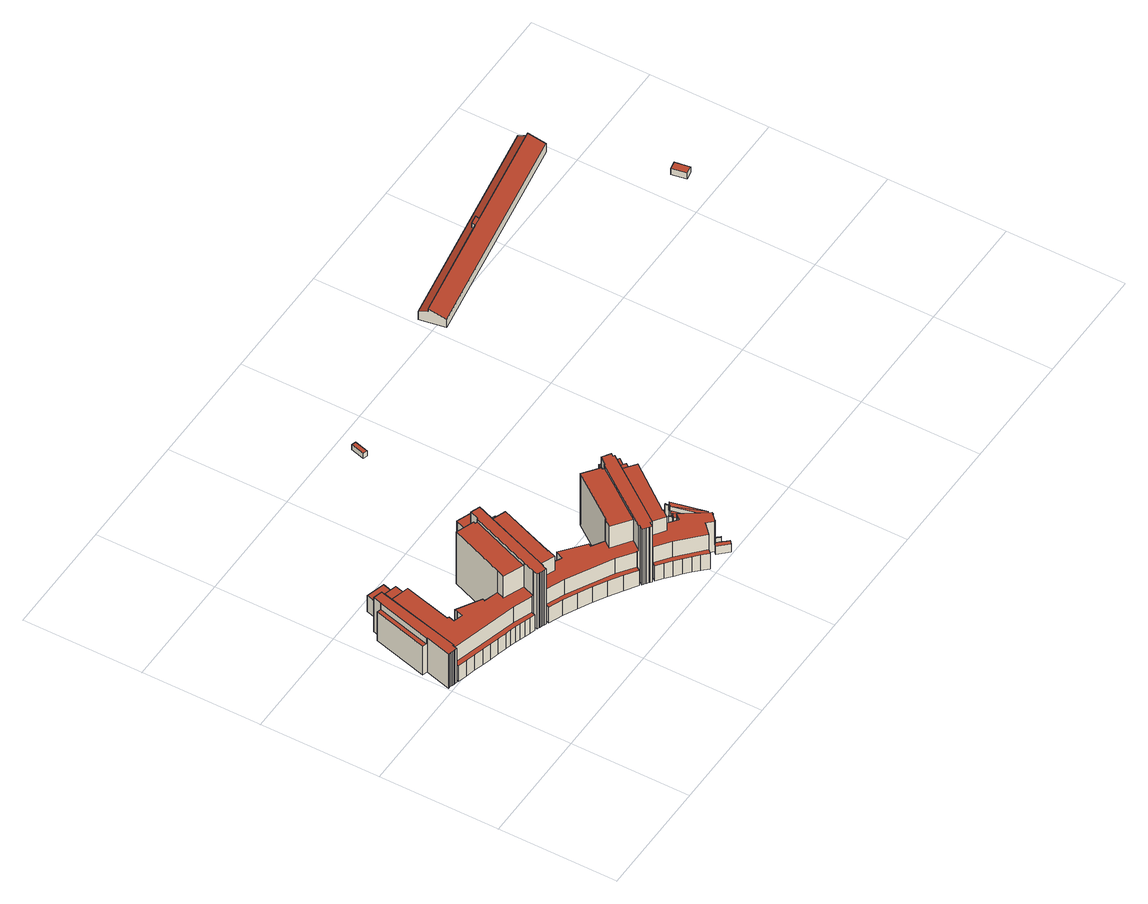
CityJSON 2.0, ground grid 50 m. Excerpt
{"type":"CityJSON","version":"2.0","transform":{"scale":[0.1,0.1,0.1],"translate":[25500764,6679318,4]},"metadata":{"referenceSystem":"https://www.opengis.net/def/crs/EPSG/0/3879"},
"CityObjects":{
"building1":{"type":"Building","attributes":{"Integrate_LoD[1].overlap_filter":89,"Integrate_LoD[1].overlap_file_to_DB":100,"Integrate_LoD[1].overlap_DB_to_file":100,"Integrate_LoD[1].area_diff_filter":10,"Integrate_LoD[1].area_diff":0,"Integrate_LoD[1].matching_mode":1,"Integrate_LoD[1].integration_date":"2016-10-28","Integrate_LoD[1].integrating_person":"vcdb_user","GroundLevel":4.09,"HighestRoof":19.83,"LowestRoof":19.83,"BREC_RoofNames":"flat","BREC_BuildingHeightNN":19.83,"KG_KRAKENN":16430,"REPAIRED":"no","TILA_KOODI":2,"CODE":"111","C_KAYTTARK":"532","Kerrosala":14000,"Rakennuksen_tila":"voimassa","Kayttotarkoitus":"Muu käyttötarkoitus","Kerroksia":6,"Rakennustunnus_(VTJ-PRT)":"103127001E","Katuosoite":"Viikinkaari 9","Valmistunut":"1995-12-31","Rakennusaine":"Betoni tai kevytbetoni","Tilavuus":59536,"Kokonaisala":16260,"Rakennustunnus_(RATU)":16430,"roofType":"1000","measuredHeight":15.73},"address":[{"country":"Finland","locality":"Helsinki"},{"country":"Finland","locality":"Helsinki"}],"geometry":[{"type":"Solid","lod":"2","boundaries":[[[[0,1,2,3]],[[4,5,6,7]],[[5,8,9,6]],[[8,10,11,9]],[[0,12,13,1]],[[14,3,2,15]],[[16,17,18,19]],[[20,21,22,23]],[[24,25,26,27,28,29]],[[30,31,32,33]],[[34,35,36,37]],[[38,36,35,39]],[[40,41,42,43]],[[44,45,46,47]],[[48,49,50,51]],[[52,53,54,55]],[[56,57,58,59]],[[60,61,62,63]],[[13,12,64,65,66,67]],[[68,69,70,71,72,73]],[[74,75,76,77]],[[72,44,47,73]],[[21,71,70,22]],[[78,79,80,81,82]],[[81,83,84,82]],[[83,85,86,84]],[[87,88,89,90,91,92]],[[93,94,95,96]],[[93,14,15,94]],[[97,96,95,98]],[[99,100,101,102]],[[100,103,104,101]],[[103,105,106,104]],[[105,107,108,106]],[[109,110,111,112]],[[113,114,115,116]],[[114,99,102,115]],[[117,118,119,120]],[[118,109,112,119]],[[121,122,123,124,125,126]],[[127,117,120,128]],[[129,130,131,132]],[[130,127,128,131]],[[133,134,135,136]],[[137,138,139,140,141,142]],[[143,144,145,146]],[[108,107,147,148]],[[142,141,56,59]],[[140,139,20,23,149,150]],[[151,152,153,154]],[[155,156,157,158,97,98]],[[45,138,137,46]],[[159,160,161,162]],[[148,147,150,149,156,155]],[[157,163,164,158]],[[61,165,166,62]],[[167,168,169,170,171,172]],[[111,110,166,165,168,167]],[[50,173,174,51]],[[175,176,177,178]],[[55,179,180,181]],[[182,183,60,63,129,132]],[[184,185,186,187]],[[163,188,189,164]],[[172,171,113,116]],[[123,190,191,192,124]],[[173,122,121,174]],[[183,182,193,194]],[[195,196,197,198]],[[196,199,200,197]],[[201,202,195,198,203,204]],[[205,206,207,208]],[[209,210,211,212]],[[10,213,214,11]],[[213,205,208,214]],[[215,216,217,218]],[[219,220,221,222,223,224]],[[191,225,226,192]],[[227,215,218,228]],[[190,229,176,191]],[[230,231,232,233]],[[234,235,236,237,238,239]],[[236,240,241,237]],[[238,242,243,239]],[[243,242,241,240,244,245]],[[246,247,248,249]],[[250,251,252,253]],[[254,255,256,257,258,259]],[[89,257,256,90]],[[91,255,254,92]],[[260,261,262,263]],[[264,265,200,199,194,193]],[[258,202,201,259]],[[266,267,268,269]],[[270,271,272,273,274,235,234,275]],[[245,244,276,277,231,230,88,87]],[[278,267,279,280,281,282,283,284]],[[285,286,287,288,289,290]],[[37,291,292,34]],[[293,227,228,294]],[[179,295,296,180]],[[297,298,299,300]],[[170,169,18,17,40,43,288,287]],[[290,289,301,302,303,304,305,306]],[[307,297,300,308]],[[309,310,311,312]],[[313,314,315,316]],[[317,318,319,320]],[[320,321,322,317]],[[323,322,321,324]],[[325,326,327,328]],[[284,283,74,77,329,330]],[[329,331,332,330]],[[332,331,76,75,270,275]],[[333,334,335,336]],[[337,338,339,340,341,342]],[[341,343,344,342]],[[345,340,339,346]],[[347,348,349,350]],[[344,343,345,346,266,269,347,350]],[[349,348,268,267,278]],[[351,303,302,352]],[[353,261,260,354,355,356]],[[144,143,187,186]],[[277,357,232,231]],[[358,359,360,361,248,247]],[[203,198,197,200,265,362]],[[347,269,268,348]],[[91,90,256,255]],[[238,237,241,242]],[[267,266,346,339,338,363,279]],[[329,77,76,331]],[[224,223,233,232,357,364,292,291]],[[39,365,366,367,368,319,318,38]],[[324,369,370,371,372,363,338,337,323]],[[373,305,304,374]],[[134,133,146,145]],[[272,366,273]],[[367,366,272]],[[280,371,370,281]],[[372,371,280]],[[69,68,86,85,161,160]],[[79,152,151,375,80]],[[85,83,81,80,375,162,161]],[[315,334,333,316]],[[199,196,195,202,258,257,89,88,230,233,223,222,19,18,169,168,165,61,60,183,194]],[[185,184,125,124,192,226]],[[376,301,289,288,43,42]],[[377,378,379,181,180,296,358,247,246,380,381,382,326,325,383,384,385,386,387]],[[159,28,27,178,177,388,66,65,188,163,157,156,149,23,22,70,69,160]],[[221,220,41,40,17,16]],[[26,25,225,191,176,175]],[[389,383,325,328,390,381,380,391]],[[152,79,78,153]],[[139,138,45,44,72,71,21,20]],[[54,216,215,227,293,295,179,55]],[[252,251,262,261,353,384,383,389]],[[373,374,351,352,376,42,41,220,219,392]],[[221,16,19,222]],[[393,298,297,307,314,313,310,309,394,395,396,397,398,399,400,401,402]],[[14,93,96,97,158,164,189,64,12,0,3]],[[251,250,263,262]],[[390,328,327,403]],[[118,117,127,130,129,63,62,166,110,109]],[[404,405,406,407,408,409,410,210,209,411,412,413,414,415,416,417,418,419]],[[291,37,36,38,318,317,322,323,337,342,344,350,349,278,284,330,332,275,234,239,243,245,87,92,254,259,201,204,420,264,193,182,132,131,128,120,119,112,111,167,172,116,115,102,101,104,106,108,148,155,98,95,94,15,2,1,13,67,421,7,6,9,11,214,208,207,422,423,212,211,424,425,426,427,428,429,430,431,432,433,434,435,436,437,438,439,440,441,442,312,311,336,335,308,300,299,443,444,253,252,389,391,445,446,447,33,32,360,359,294,228,218,217,48,51,174,121,126,136,135,24,29,154,153,78,82,84,86,68,73,47,46,137,142,59,58,285,290,306,392,219,224]],[[448,449,450,249,248,361,31,30]],[[292,364,276,244,240,236,235,274,365,39,35,34]],[[345,343,341,340]],[[319,368,271,270,75,74,283,282,369,324,321,320]],[[162,375,151,154,29,28,159]],[[134,145,144,186,185,226,225,25,24,135]],[[26,175,178,27]],[[355,402,401,414,413,386,385,356]],[[298,393,443,299]],[[400,399,437,436]],[[311,310,313,316,333,336]],[[335,334,315,314,307,308]],[[385,384,353,356]],[[443,393,402,355,354,444]],[[418,432,431,419]],[[399,398,438,437]],[[398,397,439,438]],[[397,396,440,439]],[[396,395,441,440]],[[395,394,442,441]],[[394,309,312,442]],[[418,417,433,432]],[[417,416,434,433]],[[408,407,427,426]],[[407,406,428,427]],[[406,405,429,428]],[[405,404,430,429]],[[404,419,431,430]],[[210,410,424,211]],[[410,409,425,424]],[[408,426,425,409]],[[444,354,260,263,250,253]],[[416,415,435,434]],[[305,373,392,306]],[[359,358,296,295,293,294]],[[326,382,403,327]],[[372,280,279,363]],[[435,415,414,401,400,436]],[[377,387,412,411]],[[422,451,452,379,378,423]],[[386,413,412,387]],[[170,287,286,57,56,141,140,150,147,107,105,103,100,99,114,113,171]],[[453,229,190,123,122,173,50,49,53,52,452,451,206,205,213,10,8,5,4,454]],[[303,351,374,304]],[[33,447,448,30]],[[449,448,447,446]],[[450,449,446,445]],[[360,32,31,361]],[[367,272,271,368]],[[281,370,369,282]],[[391,380,246,249,450,445]],[[382,381,390,403]],[[362,265,264,420]],[[217,216,54,53,49,48]],[[203,362,420,204]],[[207,206,451,422]],[[452,52,55,181,379]],[[273,366,365,274]],[[423,378,377,411,209,212]],[[67,66,388,453,454,421]],[[188,65,64,189]],[[57,286,285,58]],[[301,376,352,302]],[[421,454,4,7]],[[176,229,453,388,177]],[[126,125,184,187,143,146,133,136]],[[357,277,276,364]]]],"semantics":{"surfaces":[{"type":"WallSurface"},{"type":"RoofSurface","Area":46.57,"RoofPitch":90,"ZMax":12.05,"ZMaxASL":16.14,"ZMin":12.05,"ZMinASL":16.14,"RoofOrientation":-1},{"type":"RoofSurface","Area":10.38,"RoofPitch":90,"ZMax":4.26,"ZMaxASL":8.35,"ZMin":4.26,"ZMinASL":8.35,"RoofOrientation":-1},{"type":"RoofSurface","Area":0.6,"RoofPitch":90,"ZMax":3.22,"ZMaxASL":7.31,"ZMin":3.22,"ZMinASL":7.31,"RoofOrientation":-1},{"type":"RoofSurface","Area":52.23,"RoofPitch":90,"ZMax":8.45,"ZMaxASL":12.54,"ZMin":8.45,"ZMinASL":12.54,"RoofOrientation":-1},{"type":"RoofSurface","Area":17.84,"RoofPitch":77.58,"ZMax":1.94,"ZMaxASL":6.04,"ZMin":1.33,"ZMinASL":5.43,"RoofOrientation":42.44},{"type":"RoofSurface","Area":43.4,"RoofPitch":90,"ZMax":14.64,"ZMaxASL":18.73,"ZMin":14.64,"ZMinASL":18.73,"RoofOrientation":-1},{"type":"RoofSurface","Area":224.46,"RoofPitch":90,"ZMax":15.7,"ZMaxASL":19.79,"ZMin":15.7,"ZMinASL":19.79,"RoofOrientation":-1},{"type":"RoofSurface","Area":225.27,"RoofPitch":90,"ZMax":22.94,"ZMaxASL":27.03,"ZMin":22.94,"ZMinASL":27.03,"RoofOrientation":-1},{"type":"RoofSurface","Area":256.47,"RoofPitch":90,"ZMax":26.73,"ZMaxASL":30.83,"ZMin":26.73,"ZMinASL":30.83,"RoofOrientation":-1},{"type":"RoofSurface","Area":173.31,"RoofPitch":90,"ZMax":17.51,"ZMaxASL":21.6,"ZMin":17.51,"ZMinASL":21.6,"RoofOrientation":-1},{"type":"RoofSurface","Area":71.08,"RoofPitch":90,"ZMax":7.89,"ZMaxASL":11.98,"ZMin":7.89,"ZMinASL":11.98,"RoofOrientation":-1},{"type":"GroundSurface"},{"type":"RoofSurface","Area":25.81,"RoofPitch":90,"ZMax":2.17,"ZMaxASL":6.26,"ZMin":2.17,"ZMinASL":6.26,"RoofOrientation":-1},{"type":"RoofSurface","Area":40.89,"RoofPitch":90,"ZMax":5.84,"ZMaxASL":9.93,"ZMin":5.84,"ZMinASL":9.93,"RoofOrientation":-1},{"type":"RoofSurface","Area":197.21,"RoofPitch":90,"ZMax":28.62,"ZMaxASL":32.71,"ZMin":28.62,"ZMinASL":32.71,"RoofOrientation":-1}],"values":[[0,0,0,0,0,0,0,0,0,0,0,0,0,0,0,0,0,0,0,0,0,0,0,0,0,0,0,0,0,0,0,0,0,0,0,0,0,0,0,0,0,0,0,0,0,0,0,0,0,0,0,0,0,0,0,0,0,0,0,0,0,0,0,0,0,0,0,0,0,0,0,0,0,0,0,0,0,0,0,0,0,0,0,0,0,0,0,0,0,0,0,0,0,0,0,0,0,0,0,0,0,0,0,0,0,0,0,0,0,0,0,0,0,0,0,0,0,0,0,0,0,1,1,1,1,0,2,3,3,3,3,3,0,0,0,4,4,4,4,4,4,0,5,5,6,7,7,7,7,7,8,8,0,0,9,9,0,0,0,10,11,11,11,11,11,12,13,14,14,14,0,0,0,0,0,0,0,0,0,0,0,0,0,0,0,0,0,0,0,0,0,0,0,0,0,0,0,0,0,0,0,0,0,0,0,0,0,15,15,0,0,0,0,0,0,0,0,0,0,0,0,0,0,0,0,0,0,0,0,0,0,0,0]]}}]},
"building2":{"type":"Building","attributes":{"GroundLevel":9.09,"HighestRoof":11.65,"Integrate_LoD[1].overlap_filter":89,"Integrate_LoD[1].overlap_file_to_DB":100,"Integrate_LoD[1].overlap_DB_to_file":100,"Integrate_LoD[1].area_diff_filter":10,"Integrate_LoD[1].area_diff":0,"Integrate_LoD[1].matching_mode":1,"Integrate_LoD[1].integration_date":"2016-10-28","Integrate_LoD[1].integrating_person":"vcdb_user","LowestRoof":11.65,"BREC_RoofNames":"flat","BREC_BuildingHeightNN":11.65,"REPAIRED":"no","CODE":"210","roofType":"1000","measuredHeight":2.56},"address":[{"country":"Finland","locality":"Helsinki"},{"country":"Finland","locality":"Helsinki"}],"geometry":[{"type":"Solid","lod":"2","boundaries":[[[[455,456,457,458]],[[458,457,459,460]],[[460,459,461,462]],[[462,461,456,455]],[[460,462,455,458]],[[461,459,457,456]]]],"semantics":{"surfaces":[{"type":"WallSurface"},{"type":"RoofSurface","Area":11.47,"RoofPitch":90,"ZMax":2.56,"ZMaxASL":11.65,"ZMin":2.56,"ZMinASL":11.65,"RoofOrientation":-1},{"type":"GroundSurface"}],"values":[[0,0,0,0,1,2]]}}]},
"building3":{"type":"Building","attributes":{"Integrate_LoD[1].overlap_filter":89,"Integrate_LoD[1].overlap_file_to_DB":100,"Integrate_LoD[1].overlap_DB_to_file":100,"Integrate_LoD[1].area_diff_filter":10,"Integrate_LoD[1].area_diff":0,"Integrate_LoD[1].matching_mode":1,"Integrate_LoD[1].integration_date":"2016-10-28","Integrate_LoD[1].integrating_person":"vcdb_user","GroundLevel":8.3,"HighestRoof":13.38,"LowestRoof":13.38,"BREC_RoofNames":"flat","BREC_BuildingHeightNN":13.38,"KG_KRAKENN":16436,"REPAIRED":"no","TILA_KOODI":2,"CODE":"111","C_KAYTTARK":"532","Kerrosala":4048,"Rakennuksen_tila":"voimassa","Kayttotarkoitus":"Muu käyttötarkoitus","Kerroksia":1,"Rakennustunnus_(VTJ-PRT)":"103127014V","Katuosoite":"Latokartanonkaari 7","Valmistunut":"1969-12-31","Rakennusaine":"Tiili","Tilavuus":15725,"Kokonaisala":4048,"Rakennustunnus_(RATU)":16436,"roofType":"1000","measuredHeight":5.08},"address":[{"country":"Finland","locality":"Helsinki"},{"country":"Finland","locality":"Helsinki"}],"geometry":[{"type":"Solid","lod":"2","boundaries":[[[[463,464,465,466,467,468]],[[469,470,471,472]],[[473,466,465,474]],[[475,469,472,476]],[[464,463,477,478]],[[479,473,474,480]],[[473,479,470,469]],[[467,466,473,469,475,481]],[[476,472,471,480,474,465,464,478]],[[470,479,480,471]],[[482,481,475,476,478,477]],[[463,468,482,477]],[[467,481,482,468]]]],"semantics":{"surfaces":[{"type":"WallSurface"},{"type":"RoofSurface","Area":5.9,"RoofPitch":66.07,"ZMax":7.54,"ZMaxASL":15.84,"ZMin":6.89,"ZMinASL":15.19,"RoofOrientation":170.71},{"type":"RoofSurface","Area":386.9,"RoofPitch":67.74,"ZMax":5.57,"ZMaxASL":13.87,"ZMin":4,"ZMinASL":12.3,"RoofOrientation":350.71},{"type":"GroundSurface"}],"values":[[0,0,0,0,0,0,1,1,2,0,0,3,0]]}}]},
"building4":{"type":"Building","attributes":{"GroundLevel":7.67,"HighestRoof":10.7,"LowestRoof":10.7,"Integrate_LoD[1].overlap_filter":89,"Integrate_LoD[1].overlap_file_to_DB":100,"Integrate_LoD[1].overlap_DB_to_file":100,"Integrate_LoD[1].area_diff_filter":10,"Integrate_LoD[1].area_diff":0,"Integrate_LoD[1].matching_mode":1,"Integrate_LoD[1].integration_date":"2016-10-28","Integrate_LoD[1].integrating_person":"vcdb_user","BREC_RoofNames":"flat","BREC_BuildingHeightNN":10.7,"REPAIRED":"no","CODE":"210","roofType":"1000","measuredHeight":3.02},"address":[{"country":"Finland","locality":"Helsinki"},{"country":"Finland","locality":"Helsinki"}],"geometry":[{"type":"Solid","lod":"2","boundaries":[[[[483,484,485,486]],[[484,487,488,485]],[[489,483,486,490]],[[486,485,488,490]],[[484,483,489,487]],[[487,489,490,488]]]],"semantics":{"surfaces":[{"type":"WallSurface"},{"type":"GroundSurface"},{"type":"RoofSurface","Area":22.03,"RoofPitch":90,"ZMax":3.02,"ZMaxASL":10.7,"ZMin":3.02,"ZMinASL":10.7,"RoofOrientation":-1}],"values":[[0,0,0,1,2,0]]}}]}
},
"vertices":[
[533,359,80],[533,359,1],[589,332,1],[589,332,80],[465,387,285],[459,389,285],[459,389,1],[465,387,1],[453,392,285],[453,392,1],[446,394,285],[446,394,1],[475,383,80],[475,383,1],[644,303,80],[644,303,1],[960,182,230],[896,228,230],[896,228,158],[960,182,158],[855,258,268],[778,314,268],[778,314,158],[855,258,158],[592,459,1],[592,459,230],[595,458,230],[595,458,158],[648,431,158],[648,431,1],[344,585,23],[341,580,23],[341,580,1],[344,585,1],[1066,222,59],[1070,223,59],[1070,223,1],[1066,222,1],[1072,214,1],[1072,214,59],[1066,458,230],[1131,408,230],[1131,408,157],[1066,458,157],[951,540,268],[1016,491,268],[1016,491,1],[951,540,1],[552,729,1],[552,729,285],[567,767,285],[567,767,1],[452,474,285],[551,729,285],[551,729,268],[452,474,268],[1045,511,287],[1078,487,287],[1078,487,1],[1045,511,1],[1023,43,158],[924,135,158],[924,135,80],[1023,43,80],[482,400,80],[482,400,158],[483,403,158],[483,403,1],[751,375,1],[751,375,158],[801,344,158],[801,344,268],[804,342,268],[804,342,1],[1164,127,59],[1161,124,59],[1161,124,33],[1164,127,33],[673,495,1],[673,495,14],[769,407,14],[780,397,15],[780,397,1],[776,394,16],[776,394,1],[767,402,16],[767,402,1],[1119,86,1],[1119,86,158],[1120,85,158],[1120,85,33],[1140,63,33],[1140,63,1],[699,271,80],[699,271,1],[751,238,1],[751,238,80],[803,203,80],[803,203,1],[834,181,287],[828,185,287],[828,185,1],[834,181,1],[823,189,287],[823,189,1],[817,193,287],[817,193,1],[811,196,287],[811,196,1],[880,145,80],[852,166,80],[852,166,1],[880,145,1],[844,172,287],[839,177,287],[839,177,1],[844,172,1],[933,100,80],[907,123,80],[907,123,1],[933,100,1],[601,742,1],[601,742,285],[602,741,285],[602,741,157],[611,738,157],[611,738,1],[959,77,80],[959,77,1],[1008,28,80],[984,53,80],[984,53,1],[1008,28,1],[668,887,86],[744,858,86],[744,858,1],[668,887,1],[1011,485,1],[1011,485,268],[1018,480,268],[1018,480,287],[1020,478,287],[1020,478,1],[644,824,121],[720,794,121],[720,794,86],[644,824,86],[824,213,287],[824,213,1],[822,215,158],[822,215,287],[675,486,15],[669,491,15],[669,491,1],[675,486,1],[815,220,1],[815,220,158],[814,218,158],[814,218,80],[664,464,158],[758,387,158],[758,387,21],[664,464,21],[744,268,158],[744,268,80],[864,181,158],[864,181,80],[865,183,1],[865,183,158],[864,184,158],[864,184,287],[857,189,287],[857,189,1],[605,753,285],[605,753,1],[581,422,230],[495,457,230],[495,457,158],[581,422,158],[368,508,268],[368,508,158],[452,474,158],[1065,85,1],[1065,85,158],[626,776,157],[701,746,157],[701,746,121],[626,776,121],[560,368,158],[560,368,80],[594,722,285],[594,722,230],[594,722,157],[1090,59,1],[1090,59,158],[1094,61,158],[1090,57,158],[1090,57,43],[1094,61,43],[1089,58,158],[1089,58,43],[1094,62,1],[1094,62,158],[1132,20,43],[1132,20,1],[434,399,285],[428,402,285],[428,402,1],[434,399,1],[417,405,80],[396,413,80],[396,413,1],[417,405,1],[440,397,285],[440,397,1],[545,741,268],[542,733,268],[542,733,1],[545,741,1],[981,213,1],[981,213,230],[982,211,230],[982,211,158],[1031,174,158],[1031,174,1],[680,690,230],[680,690,157],[469,769,268],[469,769,1],[495,457,285],[1124,90,158],[1124,90,125],[1053,196,125],[1053,196,158],[1139,106,1],[1139,106,59],[1140,104,59],[1140,104,33],[1145,95,33],[1145,95,1],[1136,101,59],[1136,101,33],[1142,93,33],[1142,93,1],[1136,102,59],[1136,102,1],[226,626,158],[324,568,158],[324,568,23],[226,626,23],[183,969,83],[261,947,83],[261,947,1],[183,969,1],[1136,60,1],[1136,60,33],[1116,82,33],[1116,82,158],[1116,83,158],[1116,83,1],[167,908,121],[245,886,121],[245,886,83],[167,908,83],[1080,49,1],[1080,49,43],[1189,151,38],[1185,148,38],[1185,148,33],[1189,151,33],[1160,125,59],[1153,118,59],[1153,118,87],[1143,109,81],[1143,109,59],[1160,125,1],[1130,96,59],[1130,96,125],[1185,148,1],[1177,141,38],[1177,141,87],[1167,131,81],[1167,131,59],[1164,128,59],[1164,128,1],[1071,477,1],[1071,477,287],[1077,473,287],[1077,473,157],[1079,471,157],[1079,471,1],[1069,211,1],[1069,211,59],[381,540,268],[381,540,1],[380,540,268],[380,540,158],[110,897,176],[149,887,176],[149,887,1],[110,897,1],[1101,501,157],[1101,501,121],[1135,547,121],[1135,547,85],[1174,599,85],[1174,599,1],[99,858,176],[99,858,1],[9,519,176],[38,627,176],[38,627,1],[9,519,1],[36,628,176],[98,859,176],[98,859,147],[36,628,147],[1106,264,1],[1110,251,1],[1110,251,59],[1106,264,59],[1110,265,59],[1110,265,1],[1113,254,1],[1113,254,59],[184,624,158],[177,599,158],[177,599,76],[184,624,76],[1169,115,33],[1169,115,1],[1165,114,33],[1165,114,1],[18,633,147],[80,863,147],[80,863,1],[18,633,1],[1152,292,1],[1152,292,38],[1152,294,38],[1152,294,59],[1149,307,59],[1149,307,1],[1154,308,59],[1154,308,1],[1156,297,59],[1156,297,38],[1192,136,33],[1188,135,33],[1188,135,1],[1192,136,1],[1201,500,121],[1165,453,121],[228,826,121],[157,873,121],[147,875,121],[141,849,121],[1060,202,125],[321,557,158],[321,557,1],[328,587,1],[328,587,23],[1119,8,43],[1145,285,38],[1060,202,59],[1093,234,59],[1093,234,81],[1104,245,87],[1104,245,59],[1133,274,59],[1133,274,81],[1134,274,81],[1145,285,87],[1240,551,85],[1201,500,85],[665,465,20],[1165,453,157],[423,423,158],[423,425,158],[433,422,158],[223,614,158],[222,614,158],[215,588,158],[176,627,158],[228,826,158],[141,849,158],[58,530,158],[347,452,158],[475,406,158],[176,627,1],[222,614,76],[223,614,1],[1240,551,1],[146,875,176],[16,518,176],[23,516,176],[29,514,176],[36,512,176],[42,511,176],[49,509,176],[54,529,176],[58,528,176],[147,875,176],[215,588,76],[211,466,80],[248,456,80],[286,446,80],[308,440,80],[330,434,80],[352,427,80],[374,420,80],[423,423,80],[347,452,80],[58,530,80],[58,528,80],[64,526,80],[58,506,80],[96,496,80],[135,486,80],[173,476,80],[1119,8,1],[473,407,1],[434,422,1],[423,425,1],[374,420,1],[352,427,1],[330,434,1],[308,440,1],[286,446,1],[248,456,1],[211,466,1],[173,476,1],[135,486,1],[96,496,1],[58,506,1],[64,526,1],[54,529,1],[49,509,1],[42,511,1],[36,512,1],[29,514,1],[23,516,1],[16,518,1],[146,875,1],[157,873,1],[230,641,1],[222,645,1],[225,650,1],[225,650,23],[222,645,23],[230,641,23],[434,422,285],[433,422,285],[475,406,285],[473,407,285],
[804,1412,77],[804,1412,51],[787,1354,51],[787,1354,77],[806,1349,51],[806,1349,77],[821,1407,51],[821,1407,77],
[2426,1706,43],[2426,1706,83],[2432,1668,99],[2432,1668,112],[2444,1597,85],[2444,1597,43],[1942,1588,112],[1940,1602,118],[1940,1602,93],[1942,1588,99],[1978,1594,112],[1978,1594,99],[1496,1515,112],[1496,1515,99],[1490,1553,43],[1490,1553,83],[1976,1608,118],[1976,1608,93],[1508,1444,85],[1508,1444,43],
[2620,1166,67],[2631,1103,67],[2631,1103,37],[2620,1166,37],[2597,1097,67],[2597,1097,37],[2586,1160,67],[2586,1160,37]
]}
